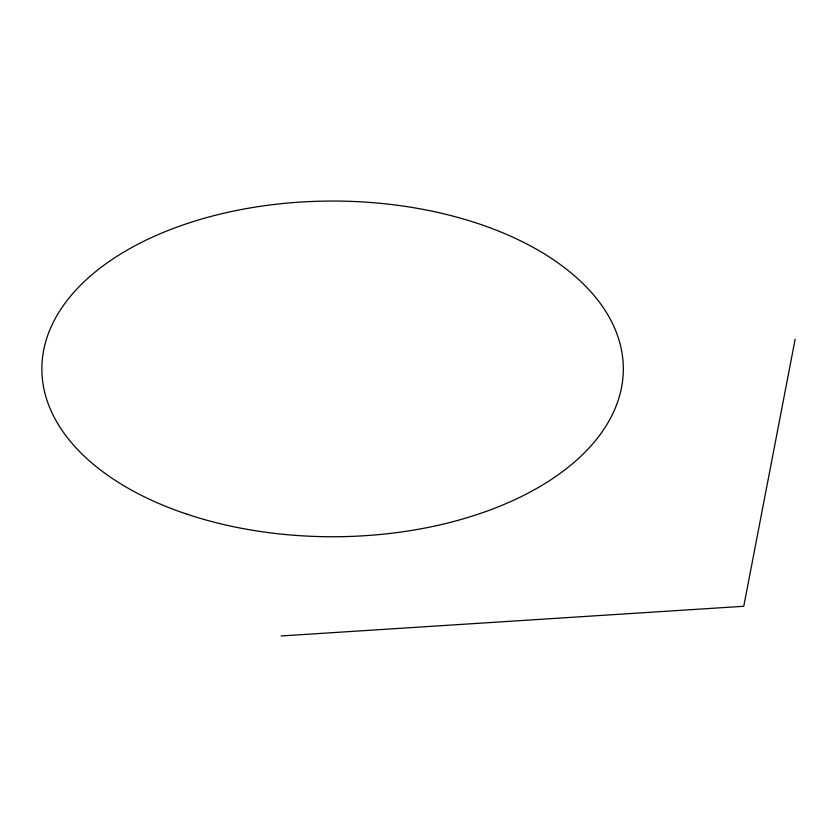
<?xml version="1.0" encoding="UTF-8"?>
<svg xmlns="http://www.w3.org/2000/svg" width="837" height="837" viewBox="0 0 837 837"><rect width="100%" height="100%" fill="white"/><g stroke="black" fill="none" stroke-linecap="round" stroke-linejoin="round"><path stroke-width="1.26" d="M795.15 339.226L743.758 606.281L281.19 635.953M187.216 514.263A290.742 167.86 0 0 0 623.324 368.897A290.742 167.86 0 0 0 187.216 223.531A290.742 167.86 0 0 0 187.216 514.263"/></g></svg>
